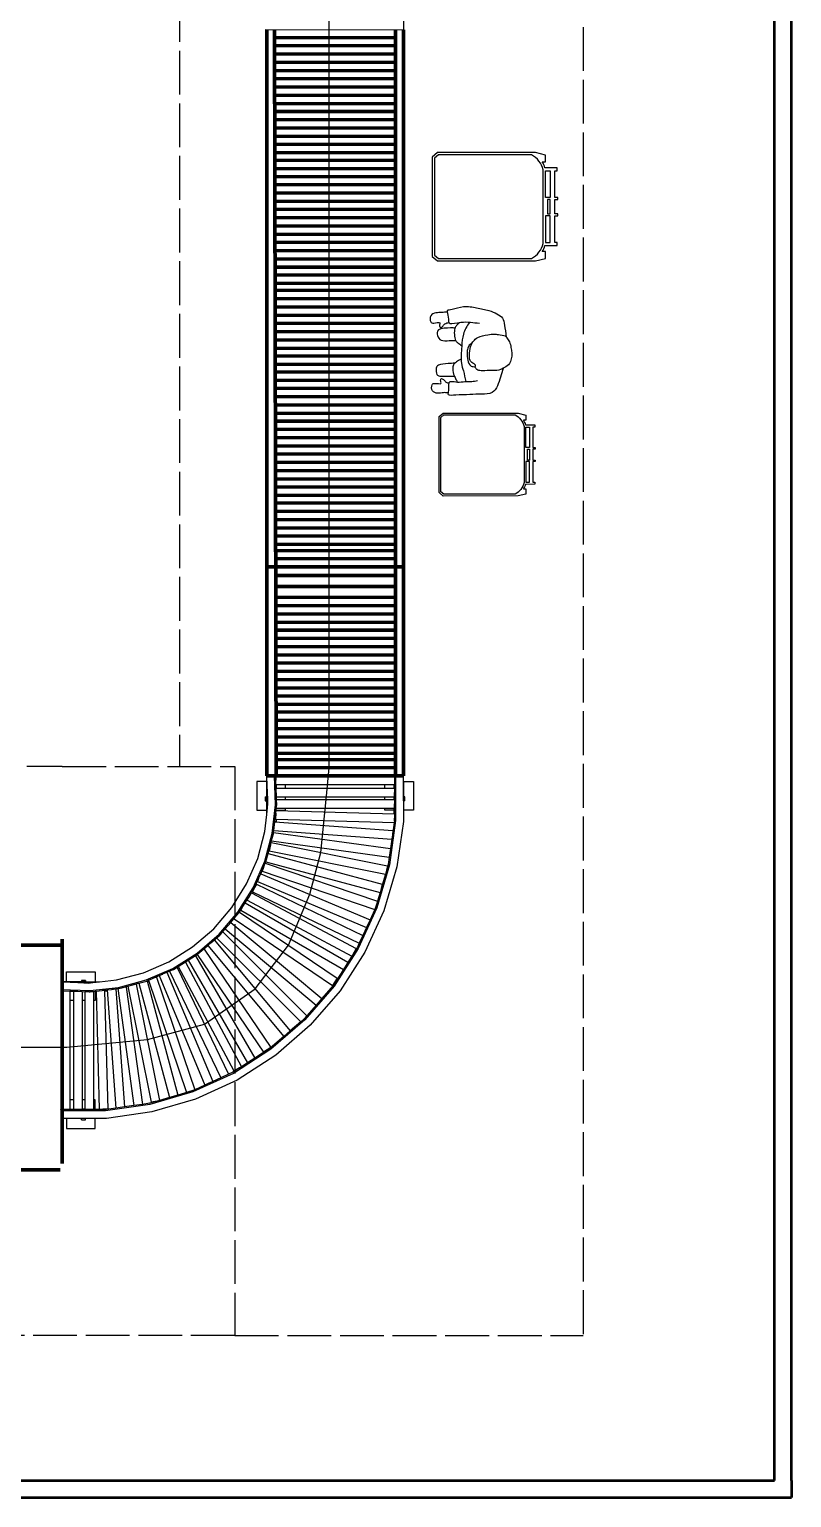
# Model space of a CAD drawing. Header units: millimetres. Extents: x 44692 to 333458, y -26854 to 14445.
# Drawn here: x 326842 to 331258, y -22556 to -14052 of the extents above; entities that cross this region are included whole.
import ezdxf

# ---------------------------------------------------------------- set-up
doc = ezdxf.new("R2010")
doc.units = ezdxf.units.MM
doc.header["$LTSCALE"] = 100
doc.linetypes.add('DASHEDX2', pattern=[3.048, 2.54, -0.508])
for name, color, linetype in [('Area circulacion', 50, 'DASHEDX2'), ('Area proceso', 90, 'DASHEDX2'), ('Flujo linea A', 4, 'Continuous'), ('Maquinas', 200, 'Continuous'), ('Muebles', 112, 'Continuous'), ('Personal', 171, 'Continuous'), ('Transporte semielaborado', 30, 'Continuous')]:
    doc.layers.add(name, color=color, linetype=linetype)
doc.layers.add('Paredes', color=7, linetype='Continuous', lineweight=50)

# ---------------------------------------------------------------- blocks, each defined once
blk = doc.blocks.new('pa17-16')
for points, knots in [([(5.62, 2.5537), (5.6188, 2.5427), (5.6154, 2.5253), (5.6223, 2.4901), (5.6346, 2.4293), (5.661, 2.4064), (5.685, 2.3908), (5.7322, 2.3832), (5.7723, 2.3842), (5.7881, 2.3969), (5.8018, 2.4268), (5.8146, 2.4162), (5.8324, 2.4305), (5.8382, 2.4568), (5.8318, 2.5038), (5.8344, 2.5615), (5.8137, 2.5937), (5.7944, 2.6284), (5.7307, 2.6388), (5.7037, 2.6296), (5.6679, 2.626), (5.6442, 2.6055), (5.6228, 2.5961), (5.6214, 2.5667), (5.62, 2.5537)], [0, 0, 0, 0, 0.297584, 0.631064, 1.068635, 1.39533, 1.69617, 2.097861, 2.458938, 2.716293, 3.010442, 3.199165, 3.447293, 3.731671, 4.119196, 4.541864, 4.881702, 5.22714, 5.673063, 5.989311, 6.327668, 6.644571, 6.906626, 7.259736, 7.259736, 7.259736, 7.259736]), ([(5.5575, 2.4391), (5.5549, 2.4218), (5.5525, 2.3852), (5.5491, 2.3329), (5.5712, 2.2599), (5.5431, 2.2589), (5.5029, 2.2526), (5.4793, 2.2435), (5.4785, 2.2813), (5.4499, 2.3438), (5.4658, 2.4235), (5.4776, 2.5033), (5.5116, 2.5798), (5.5552, 2.585), (5.608, 2.5962), (5.6336, 2.6001)], [0, 0, 0, 0, 0.404899, 0.829805, 1.276298, 1.516647, 1.885942, 2.122553, 2.418487, 2.881882, 3.382407, 3.897515, 4.613825, 5.020942, 5.393355, 5.393355, 5.393355, 5.393355]), ([(5.8196, 2.5846), (5.837, 2.5819), (5.8817, 2.5675), (5.9755, 2.5418), (5.972, 2.4609), (5.9791, 2.3926), (5.9812, 2.315), (5.9891, 2.2612), (5.9692, 2.2664), (5.9401, 2.2663), (5.9063, 2.2668), (5.9005, 2.2811), (5.909, 2.3184), (5.9007, 2.3606), (5.9019, 2.4011), (5.8964, 2.4238), (5.8933, 2.4348)], [6.682038, 6.682038, 6.682038, 6.682038, 7.076266, 7.806153, 8.304227, 8.77662, 9.284333, 9.649979, 9.844608, 10.160206, 10.472731, 10.661147, 10.998544, 11.371438, 11.724832, 12.051545, 12.051545, 12.051545, 12.051545]), ([(5.5522, 2.3809), (5.573, 2.3653), (5.6222, 2.3398), (5.6924, 2.3383), (5.7952, 2.3323), (5.8376, 2.352), (5.881, 2.3613), (5.9019, 2.366)], [0, 0, 0, 0, 0.49262, 0.970296, 1.525877, 1.91054, 2.357805, 2.357805, 2.357805, 2.357805]), ([(5.6724, 2.3994), (5.675, 2.3947), (5.6837, 2.383), (5.7041, 2.3718), (5.7348, 2.3697), (5.774, 2.3728), (5.8085, 2.3874), (5.8116, 2.4015), (5.8144, 2.4199)], [0.121052, 0.121052, 0.121052, 0.121052, 0.297289, 0.584433, 0.895396, 1.26174, 1.600834, 1.760925, 1.760925, 1.760925, 1.760925]), ([(5.4915, 2.2484), (5.4936, 2.2374), (5.4981, 2.215), (5.4968, 2.1806), (5.512, 2.1445), (5.5569, 2.147), (5.5634, 2.1681), (5.5498, 2.2128), (5.5753, 2.1995), (5.5912, 2.209), (5.5741, 2.2257), (5.5617, 2.2339), (5.5559, 2.2515), (5.5556, 2.26)], [0, 0, 0, 0, 0.324329, 0.654038, 0.980089, 1.31306, 1.562526, 1.890179, 2.123217, 2.319335, 2.559559, 2.78492, 3.066636, 3.066636, 3.066636, 3.066636]), ([(5.5552, 2.3206), (5.5597, 2.3147), (5.5706, 2.3043), (5.5892, 2.2916), (5.6248, 2.2913), (5.6613, 2.2967), (5.6731, 2.3154), (5.6858, 2.3299), (5.6912, 2.3378)], [0, 0, 0, 0, 0.262594, 0.520609, 0.853848, 1.185107, 1.43842, 1.738028, 1.738028, 1.738028, 1.738028]), ([(5.5867, 2.2952), (5.5866, 2.2877), (5.5872, 2.2667), (5.5883, 2.1873), (5.6353, 2.19), (5.6673, 2.2128), (5.6606, 2.2618), (5.6599, 2.2881), (5.6606, 2.3008)], [0.078483, 0.078483, 0.078483, 0.078483, 0.321516, 0.797556, 1.122606, 1.448668, 1.830958, 2.166281, 2.166281, 2.166281, 2.166281]), ([(5.7713, 2.3359), (5.7736, 2.3305), (5.7786, 2.3203), (5.7954, 2.2951), (5.8154, 2.2848), (5.8612, 2.2906), (5.8838, 2.3057), (5.8988, 2.3117), (5.9058, 2.3148)], [0, 0, 0, 0, 0.233477, 0.532145, 0.79329, 1.163492, 1.458071, 1.725911, 1.725911, 1.725911, 1.725911]), ([(5.7943, 2.2992), (5.7951, 2.2858), (5.7984, 2.2614), (5.8038, 2.2002), (5.8255, 2.1869), (5.8672, 2.191), (5.8755, 2.2117), (5.8718, 2.2605), (5.8715, 2.286), (5.871, 2.2978)], [0, 0, 0, 0, 0.353805, 0.775896, 1.041599, 1.377968, 1.615337, 2.001902, 2.313716, 2.313716, 2.313716, 2.313716]), ([(5.9713, 2.2652), (5.9703, 2.2553), (5.9686, 2.234), (5.9786, 2.2017), (5.9668, 2.1644), (5.9218, 2.1628), (5.9134, 2.1832), (5.9229, 2.229), (5.8988, 2.2135), (5.882, 2.2215), (5.8976, 2.2397), (5.908, 2.248), (5.912, 2.2618), (5.9127, 2.2683)], [0.038839, 0.038839, 0.038839, 0.038839, 0.324329, 0.654038, 0.980089, 1.31306, 1.562526, 1.890179, 2.123217, 2.319335, 2.559559, 2.78492, 2.989829, 2.989829, 2.989829, 2.989829])]:
    blk.add_open_spline(points, degree=3, knots=knots)
blk = doc.blocks.new('MU11-9')
for points in [[(-0.0431, 0.5974), (-0.0431, 0.5827), (-0.171, 0.5827), (-0.171, 0.5944), (-0.178, 0.5944), (-0.185, 0.5944), (-0.1854, 0.5362, 0.065352), (-0.2135, 0.5234), (-0.2134, 0.5392), (-0.2457, 0.5392), (-0.2575, 0.4915), (-0.2579, 0.0248), (-0.2362, 0), (0, 0), (0.2362, 0), (0.2579, 0.0248), (0.2575, 0.4915), (0.2457, 0.5392), (0.2134, 0.5392), (0.2135, 0.5234, 0.065352), (0.1854, 0.5362), (0.185, 0.5944), (0.178, 0.5944), (0.171, 0.5944), (0.171, 0.5827), (0.0431, 0.5827), (0.0431, 0.5974), (0.0344, 0.5974), (0.0344, 0.5827), (0, 0.5827), (-0.0344, 0.5827), (-0.0344, 0.5974)], [(-0.2468, 0.4718), (-0.2471, 0.0288), (-0.2314, 0.0107), (0, 0.0107), (0.2314, 0.0107), (0.2471, 0.0288), (0.2468, 0.4718, 0.222129), (0.1747, 0.5279), (-0.1747, 0.5279, 0.222129)]]:
    blk.add_lwpolyline(points, format="xyb", close=True)
for points in [[(-0.0431, 0.5382), (-0.171, 0.5382), (-0.171, 0.5618), (-0.0431, 0.5618), (-0.0431, 0.5382)], [(0.0431, 0.5382), (0.171, 0.5382), (0.171, 0.5618), (0.0431, 0.5618), (0.0431, 0.5382)]]:
    blk.add_lwpolyline(points)
blk.add_lwpolyline([(0.0344, 0.5489), (0.0344, 0.5618), (0, 0.5618), (-0.0344, 0.5618), (-0.0344, 0.5489), (0, 0.5489)], close=True)

msp = doc.modelspace()

# ---------------------------------------------------------------- linework, layer by layer
msp.add_line((328271.034, -18376.455), (328955.127, -18376.455))
at = {"layer": 'Area circulacion'}
for p, q in [((330050.337, -7638.449), (330050.337, -21617.477)), ((327711.235, -13871.147), (327711.235, -18321.147)), ((328032.102, -21617.477), (318267.553, -21617.477)), ((328032.102, -21617.477), (330050.337, -21617.477))]:
    msp.add_line(p, q, dxfattribs=at)
at = {"layer": 'Area proceso', "color": 3}
for p, q in [((327032.102, -18321.147), (326826.338, -18321.147)), ((327032.102, -18321.147), (328032.102, -18321.147)), ((328032.102, -18321.147), (328032.102, -21617.477)), ((328032.102, -21617.477), (322032.102, -21617.477))]:
    msp.add_line(p, q, dxfattribs=at)
at = {"layer": 'Flujo linea A'}
for p, q in [((328578.557, -18328.292), (328578.557, -10362.39)), ((328560.878, -18512.973), (328578.557, -18328.292)), ((328529.827, -18819.543), (328560.878, -18512.973)), ((328466.346, -19061.787), (328529.827, -18819.543)), ((328342.56, -19356.262), (328466.346, -19061.787)), ((328149.635, -19609.321), (328342.56, -19356.262)), ((327856.448, -19814.206), (328149.635, -19609.321)), ((327525.615, -19902.835), (327856.448, -19814.206)), ((319356.43, -19947.556), (327058.357, -19947.556)), ((327058.357, -19947.556), (327525.615, -19902.835))]:
    msp.add_line(p, q, dxfattribs=at)
at = {"layer": 'Maquinas'}
for p, q in [((329009.028, -13452.314), (329009.028, -14054.166)), ((328209.078, -14052.314), (329009.028, -14054.166)), ((328217.134, -18408.728), (328159.087, -18408.728)), ((328159.087, -18408.728), (328159.087, -18574.577)), ((328217.309, -18379.737), (328217.134, -18375.558)), ((328217.134, -18379.737), (328217.134, -18375.558)), ((328261.665, -18375.558), (328217.134, -18375.558)), ((328217.134, -18375.558), (328217.134, -18379.737)), ((328217.134, -18375.558), (328217.134, -18379.737)), ((328217.134, -18379.737), (328217.134, -18383.916)), ((328217.309, -18379.737), (328217.134, -18379.737)), ((328217.309, -18383.916), (328217.134, -18383.916)), ((328217.134, -18408.728), (328217.134, -18383.916)), ((328217.134, -18496.289), (328217.134, -18408.728)), ((328217.484, -18383.916), (328217.309, -18379.737)), ((328217.309, -18379.737), (328217.309, -18383.916)), ((328217.484, -18383.916), (328217.309, -18383.916)), ((328221.28, -18474.438), (328217.484, -18383.916)), ((328268.046, -18542.772), (328261.665, -18375.558)), ((328268.455, -18375.558), (328261.665, -18375.558)), ((328268.455, -18375.558), (328271.034, -18375.558)), ((328269.425, -18401.333), (328268.455, -18375.558)), ((328269.425, -18376.455), (328271.034, -18376.455)), ((328269.425, -18376.455), (328269.425, -18401.333)), ((328270.36, -18426.21), (328269.425, -18401.333)), ((328270.36, -18426.21), (328271.034, -18426.21)), ((328271.034, -18444.135), (328270.36, -18426.21)), ((328271.034, -18376.455), (328271.034, -18375.558)), ((328271.034, -18426.21), (328271.034, -18444.135)), ((328271.034, -18426.21), (328324.935, -18426.21)), ((328271.125, -18446.55), (328271.034, -18444.135)), ((328271.125, -18446.55), (328324.935, -18446.55)), ((328272.997, -18496.304), (328271.125, -18446.55)), ((328324.935, -18446.55), (328324.935, -18426.21)), ((328324.935, -18426.21), (328901.226, -18426.21)), ((328324.935, -18446.55), (328901.226, -18446.55)), ((328901.226, -18446.55), (328901.226, -18426.21)), ((328901.226, -18426.21), (328955.127, -18426.21)), ((328901.226, -18446.55), (328955.127, -18446.55)), ((328955.127, -18376.455), (328955.127, -18375.558)), ((328956.792, -18375.558), (328955.127, -18375.558)), ((328955.127, -18376.455), (328956.793, -18376.455)), ((328955.127, -18446.55), (328955.127, -18426.21)), ((328955.127, -18426.21), (328956.867, -18426.21)), ((328955.127, -18446.55), (328956.898, -18446.55)), ((328963.583, -18375.558), (328956.792, -18375.558)), ((328956.792, -18375.558), (328956.793, -18376.455)), ((328956.793, -18376.455), (328956.867, -18426.21)), ((328956.867, -18426.21), (328956.898, -18446.55)), ((328956.898, -18446.55), (328956.935, -18471.427)), ((328963.583, -18375.558), (328963.918, -18634.583)), ((329009.028, -18375.558), (328963.583, -18375.558)), ((329009.028, -18408.728), (329008.711, -18640.438)), ((329009.028, -18408.728), (329009.028, -18375.558)), ((329009.028, -18408.728), (329067.075, -18408.728)), ((329009.028, -18496.289), (329009.028, -18408.728)), ((329067.075, -18408.728), (329067.075, -18574.577)), ((328208.841, -18496.289), (328217.134, -18496.289)), ((328208.841, -18496.289), (328208.841, -18519.507)), ((328208.841, -18519.507), (328217.134, -18519.507)), ((328217.134, -18496.289), (328217.134, -18462.629)), ((328217.134, -18475.34), (328217.134, -18475.075)), ((328217.134, -18476.146), (328217.134, -18475.34)), ((328217.134, -18477.438), (328217.134, -18476.146)), ((328217.134, -18479.127), (328217.134, -18477.438)), ((328217.134, -18481.099), (328217.134, -18479.127)), ((328217.134, -18483.666), (328217.134, -18479.22)), ((328217.134, -18483.219), (328217.134, -18481.099)), ((328217.134, -18485.342), (328217.134, -18483.219)), ((328217.134, -18488.323), (328217.134, -18483.666)), ((328217.134, -18487.325), (328217.134, -18485.342)), ((328217.134, -18490.378), (328217.134, -18487.325)), ((328217.134, -18493.151), (328217.134, -18488.323)), ((328217.134, -18493.647), (328217.134, -18490.378)), ((328217.134, -18498.109), (328217.134, -18493.151)), ((328217.134, -18497.092), (328217.134, -18493.647)), ((328217.134, -18519.507), (328217.134, -18496.289)), ((328217.134, -18500.672), (328217.134, -18497.092)), ((328217.134, -18503.155), (328217.134, -18498.109)), ((328217.134, -18504.341), (328217.134, -18500.672)), ((328217.134, -18508.244), (328217.134, -18503.155)), ((328217.134, -18508.056), (328217.134, -18504.341)), ((328217.134, -18511.77), (328217.134, -18508.056)), ((328217.134, -18513.333), (328217.134, -18508.244)), ((328217.134, -18515.44), (328217.134, -18511.77)), ((328217.134, -18518.378), (328217.134, -18513.333)), ((328217.134, -18519.019), (328217.134, -18515.44)), ((328217.134, -18523.336), (328217.134, -18518.378)), ((328217.134, -18522.464), (328217.134, -18519.019)), ((328217.134, -18574.577), (328217.134, -18519.507)), ((328217.134, -18553.846), (328217.134, -18519.507)), ((328217.134, -18525.733), (328217.134, -18522.464)), ((328217.134, -18528.165), (328217.134, -18523.336)), ((328217.134, -18528.787), (328217.134, -18525.733)), ((328217.134, -18532.822), (328217.134, -18528.165)), ((328217.134, -18530.776), (328217.134, -18528.787)), ((328217.134, -18532.918), (328217.134, -18530.776)), ((328217.134, -18537.267), (328217.134, -18532.822)), ((328217.134, -18535.068), (328217.134, -18532.918)), ((328217.134, -18537.078), (328217.134, -18535.068)), ((328217.134, -18538.813), (328217.134, -18537.078)), ((328221.28, -18508.237), (328221.28, -18474.438)), ((328222.697, -18508.237), (328221.28, -18474.438)), ((328221.28, -18560.997), (328221.28, -18508.237)), ((328221.28, -18508.237), (328222.697, -18508.237)), ((328221.28, -18560.997), (328223.901, -18536.94)), ((328223.901, -18536.94), (328222.697, -18508.237)), ((328272.997, -18496.304), (328324.935, -18496.304)), ((328273.623, -18512.973), (328272.997, -18496.304)), ((328274.778, -18543.661), (328273.623, -18512.973)), ((328273.623, -18512.973), (328324.935, -18512.973)), ((328324.935, -18512.973), (328324.935, -18496.304)), ((328324.935, -18496.304), (328901.226, -18496.304)), ((328324.935, -18512.973), (328901.226, -18512.973)), ((328901.226, -18512.973), (328901.226, -18496.304)), ((328901.226, -18496.304), (328955.127, -18496.304)), ((328901.226, -18512.973), (328955.127, -18512.973)), ((328955.127, -18508.237), (328955.127, -18496.304)), ((328955.127, -18496.304), (328956.935, -18496.304)), ((328955.127, -18512.973), (328955.127, -18508.237)), ((328956.99, -18508.237), (328955.127, -18508.237)), ((328955.127, -18512.973), (328956.997, -18512.973)), ((328956.935, -18496.304), (328956.935, -18471.427)), ((328956.935, -18496.304), (328956.99, -18508.237)), ((328956.99, -18508.237), (328956.997, -18512.973)), ((328956.997, -18512.973), (328957.034, -18537.85)), ((328957.034, -18562.727), (328957.034, -18537.85)), ((329009.028, -18475.075), (329009.028, -18475.368)), ((329009.028, -18475.368), (329009.028, -18476.2)), ((329009.028, -18476.2), (329009.028, -18477.514)), ((329009.028, -18477.514), (329009.028, -18479.22)), ((329017.32, -18496.289), (329009.028, -18496.289)), ((329009.028, -18519.507), (329009.028, -18496.289)), ((329017.32, -18519.507), (329009.028, -18519.507)), ((329009.028, -18519.507), (329009.028, -18574.577)), ((329009.028, -18537.267), (329009.028, -18538.967)), ((329017.32, -18519.507), (329017.32, -18496.289)), ((328159.087, -18574.577), (328217.134, -18574.577)), ((328206.408, -18697.513), (328217.134, -18599.057)), ((328217.134, -18540.153), (328217.134, -18538.813)), ((328217.134, -18541.008), (328217.134, -18540.153)), ((328217.134, -18541.319), (328217.134, -18541.008)), ((328217.134, -18599.057), (328221.28, -18560.997)), ((328217.134, -18599.057), (328217.134, -18574.577)), ((328249.411, -18709.066), (328268.046, -18542.772)), ((328263.835, -18640.916), (328269.469, -18590.844)), ((328269.469, -18590.844), (328268.46, -18626.946)), ((328269.469, -18590.844), (328270.999, -18577.243)), ((328270.999, -18577.243), (328271.034, -18576.93)), ((328270.999, -18577.243), (328271.034, -18577.244)), ((328271.034, -18576.93), (328271.299, -18574.577)), ((328271.034, -18576.93), (328271.034, -18577.244)), ((328271.034, -18577.244), (328955.127, -18596.352)), ((328271.299, -18574.577), (328272.632, -18562.727)), ((328271.299, -18574.577), (328324.935, -18574.577)), ((328272.632, -18562.727), (328274.778, -18543.661)), ((328272.632, -18562.727), (328324.935, -18562.727)), ((328324.935, -18574.577), (328324.935, -18562.727)), ((328324.935, -18562.727), (328901.226, -18562.727)), ((328901.226, -18574.577), (328901.226, -18562.727)), ((328901.226, -18562.727), (328955.127, -18562.727)), ((328955.127, -18574.577), (328901.226, -18574.577)), ((328955.127, -18574.577), (328955.127, -18562.727)), ((328955.127, -18562.727), (328957.034, -18562.727)), ((328955.127, -18596.352), (328955.127, -18574.577)), ((328955.127, -18596.352), (328957.121, -18596.408)), ((328956.723, -18636.875), (328957.158, -18621.296)), ((328957.034, -18562.727), (328957.121, -18596.408)), ((328957.121, -18596.408), (328957.158, -18621.296)), ((328957.158, -18621.296), (328957.177, -18633.693)), ((329009.028, -18538.967), (329009.028, -18540.262)), ((329009.028, -18540.262), (329009.028, -18541.064)), ((329009.028, -18541.064), (329009.028, -18541.319)), ((329067.075, -18574.577), (329009.028, -18574.577)), ((329009.028, -18574.577), (329009.028, -18640.916)), ((328165.05, -18853.652), (328206.408, -18697.513)), ((328255.969, -18710.828), (328256.836, -18703.125)), ((328256.836, -18703.125), (328258.117, -18691.734)), ((328256.836, -18703.125), (328933.798, -18797.061)), ((328258.117, -18691.734), (328263.685, -18642.254)), ((328258.117, -18691.734), (328941.748, -18741.937)), ((328263.685, -18642.254), (328263.835, -18640.916)), ((328263.685, -18642.254), (328947.089, -18692.44)), ((328263.835, -18640.916), (328271.034, -18640.916)), ((328268.46, -18626.946), (328271.034, -18627.018)), ((328271.034, -18627.018), (328955.403, -18646.134)), ((328271.034, -18627.018), (328271.034, -18640.916)), ((328963.918, -18634.583), (328927.327, -18891.011)), ((328955.403, -18646.134), (328945.267, -18717.251)), ((328947.089, -18692.44), (328945.267, -18717.251)), ((328956.723, -18636.875), (328955.403, -18646.134)), ((328957.177, -18633.693), (328956.723, -18636.875)), ((329008.642, -18640.916), (328970.759, -18902.584)), ((329008.711, -18640.438), (329008.642, -18640.916)), ((329008.642, -18640.916), (329009.028, -18640.916)), ((328206.178, -18870.72), (328249.411, -18709.066)), ((328225.042, -18826.304), (328238.62, -18775.607)), ((328238.62, -18775.607), (328231.609, -18810.692)), ((328238.62, -18775.607), (328242.243, -18762.079)), ((328242.243, -18762.079), (328245.445, -18750.122)), ((328242.243, -18762.079), (328916.288, -18896.766)), ((328245.22, -18751.744), (328245.445, -18750.122)), ((328245.22, -18751.744), (328926.868, -18846.331)), ((328245.445, -18750.122), (328255.969, -18710.828)), ((328941.748, -18741.937), (328933.798, -18797.061)), ((328945.267, -18717.251), (328941.748, -18741.937)), ((328100.762, -19001.83), (328165.05, -18853.652)), ((328139.314, -19024.115), (328206.178, -18870.72)), ((328208.666, -18881.998), (328212.014, -18874.323)), ((328212.014, -18874.323), (328212.45, -18873.322)), ((328212.014, -18874.323), (328873.274, -19051.507)), ((328212.45, -18873.322), (328225.042, -18826.304)), ((328225.042, -18826.304), (328886.701, -19003.595)), ((328231.609, -18810.692), (328904.4, -18945.129)), ((328926.868, -18846.331), (328920.752, -18889.244)), ((328930.379, -18821.702), (328926.868, -18846.331)), ((328933.798, -18797.061), (328930.379, -18821.702)), ((328170.22, -18970.139), (328182.321, -18942.395)), ((328182.321, -18942.395), (328198.265, -18905.843)), ((328182.321, -18942.395), (328815.615, -19208.607)), ((328198.265, -18905.843), (328190.623, -18928.419)), ((328190.623, -18928.419), (328842.561, -19149.087)), ((328198.265, -18905.843), (328208.666, -18881.998)), ((328208.666, -18881.998), (328858.505, -19101.984)), ((328927.327, -18891.011), (328854.557, -19139.603)), ((328904.4, -18945.129), (328880.262, -19027.625)), ((328970.759, -18902.584), (328895.941, -19156.677)), ((328911.413, -18921.161), (328904.4, -18945.129)), ((328920.752, -18889.244), (328911.413, -18921.161)), ((328916.288, -18896.766), (328911.413, -18921.161)), ((328014.995, -19138.701), (328100.762, -19001.83)), ((328050.315, -19165.82), (328139.314, -19024.115)), ((328129.027, -19053.244), (328144.357, -19028.845)), ((328144.357, -19028.845), (328135.267, -19047.731)), ((328135.267, -19047.731), (328753.349, -19345.194)), ((328144.357, -19028.845), (328145.193, -19027.514)), ((328145.193, -19027.514), (328147.087, -19023.172)), ((328147.087, -19023.172), (328169.813, -18971.107)), ((328156.844, -19002.899), (328147.087, -19023.172)), ((328156.844, -19002.899), (328773.992, -19299.912)), ((328169.813, -18971.107), (328162.667, -18988.105)), ((328162.667, -18988.105), (328794.967, -19253.899)), ((328169.813, -18971.107), (328170.22, -18970.139)), ((328880.262, -19027.625), (328873.274, -19051.507)), ((328886.701, -19003.595), (328880.262, -19027.625)), ((328073.137, -19142.203), (328092.645, -19111.153)), ((328092.645, -19111.153), (328112.339, -19079.834)), ((328092.645, -19111.153), (328687.52, -19454.604)), ((328112.339, -19079.834), (328103.654, -19096.099)), ((328103.654, -19096.099), (328710.28, -19420.007)), ((328112.339, -19079.834), (328112.434, -19079.656)), ((328112.434, -19079.656), (328129.027, -19053.244)), ((328129.027, -19053.244), (328734.232, -19376.393)), ((328858.241, -19102.762), (328842.561, -19149.087)), ((328858.241, -19102.762), (328848.262, -19136.991)), ((328858.241, -19102.762), (328858.505, -19101.984)), ((328873.274, -19051.507), (328858.505, -19101.984)), ((327909.685, -19261.175), (328014.995, -19138.701)), ((327941.173, -19292.663), (328050.315, -19165.82)), ((328008.467, -19224.845), (328032.635, -19196.76)), ((328032.635, -19196.76), (328028.107, -19203.448)), ((328028.107, -19203.448), (328598.037, -19589.319)), ((328032.635, -19196.76), (328055.701, -19169.955)), ((328055.701, -19169.955), (328059.188, -19164.405)), ((328059.188, -19164.405), (328072.802, -19142.785)), ((328059.188, -19164.405), (328625.932, -19548.12)), ((328072.802, -19142.785), (328066.582, -19153.557)), ((328066.582, -19153.557), (328661.006, -19496.747)), ((328072.802, -19142.785), (328073.137, -19142.203)), ((328854.557, -19139.603), (328747.092, -19375.284)), ((328895.941, -19156.677), (328785.775, -19397.56)), ((328815.615, -19208.607), (328794.967, -19253.899)), ((328848.262, -19136.991), (328815.615, -19208.607)), ((327787.212, -19366.484), (327909.685, -19261.175)), ((327814.331, -19401.805), (327941.173, -19292.663)), ((327894.073, -19342.128), (327945.947, -19297.489)), ((327945.947, -19297.489), (327928.384, -19315.051)), ((327945.947, -19297.489), (327945.977, -19297.462)), ((327945.977, -19297.462), (327945.999, -19297.436)), ((327945.999, -19297.436), (327976.01, -19262.562)), ((327963.566, -19279.87), (327945.999, -19297.436)), ((327963.566, -19279.87), (328449.035, -19765.339)), ((327976.01, -19262.562), (328008.467, -19224.845)), ((327976.01, -19262.562), (328502.923, -19703.13)), ((328008.467, -19224.845), (328535.506, -19665.518)), ((328773.992, -19299.912), (328753.349, -19345.194)), ((328794.967, -19253.899), (328773.992, -19299.912)), ((322120.55, -19357.204), (327020.55, -19357.204)), ((327032.102, -19578.444), (327032.102, -19324.814)), ((327650.341, -19452.251), (327787.212, -19366.484)), ((327818.466, -19407.191), (327841.88, -19387.042)), ((327841.88, -19387.042), (327875.056, -19358.493)), ((327854.157, -19378.73), (327841.88, -19387.042)), ((327854.157, -19378.73), (328240.028, -19948.661)), ((327875.056, -19358.493), (327894.073, -19342.128)), ((327875.056, -19358.493), (328315.724, -19885.527)), ((327912.997, -19326.305), (327894.073, -19342.128)), ((327912.997, -19326.305), (328353.336, -19852.945)), ((327928.384, -19315.051), (328413.853, -19800.521)), ((328747.092, -19375.284), (328607.13, -19593.239)), ((328741.188, -19371.871), (328714.229, -19413.856)), ((328734.232, -19376.393), (328714.229, -19413.856)), ((328753.349, -19345.194), (328741.188, -19371.871)), ((327502.163, -19516.54), (327650.341, -19452.251)), ((327672.626, -19490.804), (327814.331, -19401.805)), ((327703.747, -19479.265), (327724.904, -19465.973)), ((327724.904, -19465.973), (327761.643, -19442.891)), ((327746.808, -19454.277), (327724.904, -19465.973)), ((327746.808, -19454.277), (328070.499, -20060.497)), ((327761.643, -19442.891), (327782.798, -19429.6)), ((327761.643, -19442.891), (328105.313, -20038.143)), ((327782.798, -19429.6), (327814.87, -19409.45)), ((327804.266, -19417.206), (327782.798, -19429.6)), ((327804.266, -19417.206), (328147.227, -20011.232)), ((327814.87, -19409.45), (327818.466, -19407.191)), ((327814.87, -19409.45), (328198.829, -19976.555)), ((328785.775, -19397.56), (328642.498, -19620.343)), ((328682.649, -19463.04), (328661.006, -19496.747)), ((328710.28, -19420.007), (328682.649, -19463.04)), ((328687.52, -19454.604), (328682.649, -19463.04)), ((328714.229, -19413.856), (328710.28, -19420.007)), ((327057.239, -19510.576), (327223.087, -19510.576)), ((327057.239, -19568.623), (327057.239, -19510.576)), ((327223.087, -19510.576), (327223.087, -19568.623)), ((327247.568, -19568.623), (327346.024, -19557.897)), ((327346.024, -19557.897), (327502.163, -19516.54)), ((327357.577, -19600.901), (327519.23, -19557.668)), ((327519.23, -19557.668), (327672.626, -19490.804)), ((327532.68, -19559.208), (327555.603, -19549.209)), ((327555.603, -19549.209), (327593.071, -19532.866)), ((327579.128, -19541.247), (327555.603, -19549.209)), ((327579.128, -19541.247), (327799.796, -20193.184)), ((327593.071, -19532.866), (327614.99, -19523.305)), ((327593.071, -19532.866), (327859.268, -20166.124)), ((327614.99, -19523.305), (327615.88, -19522.931)), ((327615.88, -19522.931), (327675.938, -19496.72)), ((327638.814, -19513.291), (327615.88, -19522.931)), ((327638.814, -19513.291), (327904.56, -20145.476)), ((327675.938, -19496.72), (327653.608, -19507.467)), ((327653.608, -19507.467), (327950.567, -20124.503)), ((327675.938, -19496.72), (327676.025, -19496.682)), ((327676.025, -19496.682), (327703.747, -19479.265)), ((327698.44, -19485.891), (327676.025, -19496.682)), ((327698.44, -19485.891), (327995.849, -20103.861)), ((327703.747, -19479.265), (328027.102, -20084.855)), ((328625.932, -19548.12), (328598.037, -19589.319)), ((328661.006, -19496.747), (328601.718, -19589.084)), ((327024.069, -19568.623), (327028.248, -19568.798)), ((327024.069, -19568.623), (327028.248, -19568.623)), ((327024.069, -19568.623), (327024.069, -19613.154)), ((327024.069, -19613.154), (327191.282, -19619.535)), ((327024.069, -19613.154), (327024.069, -19619.945)), ((327024.069, -19619.945), (327024.069, -19622.524)), ((327024.069, -19619.945), (327027.164, -19620.061)), ((327024.069, -19622.524), (327027.164, -19622.524)), ((327027.164, -19620.061), (327076.919, -19621.932)), ((327027.164, -19620.061), (327027.164, -19622.524)), ((327027.164, -19622.524), (327027.164, -20306.616)), ((327028.248, -19568.623), (327032.427, -19568.623)), ((327028.248, -19568.623), (327028.248, -19568.798)), ((327028.248, -19568.798), (327032.427, -19568.974)), ((327028.248, -19568.798), (327032.427, -19568.798)), ((327032.427, -19568.623), (327032.427, -19568.798)), ((327057.239, -19568.623), (327032.427, -19568.623)), ((327032.427, -19568.798), (327032.427, -19568.974)), ((327032.427, -19568.974), (327122.949, -19572.769)), ((327144.799, -19568.623), (327057.239, -19568.623)), ((327076.919, -19621.932), (327092.645, -19622.524)), ((327076.919, -19621.932), (327076.919, -19622.524)), ((327092.645, -19622.524), (327076.919, -19622.524)), ((327076.919, -19622.524), (327076.919, -19676.425)), ((327092.645, -19622.524), (327122.035, -19623.629)), ((327097.259, -19623.629), (327097.259, -19676.425)), ((327122.035, -19623.629), (327097.259, -19623.629)), ((327122.035, -19623.629), (327147.013, -19624.569)), ((327156.748, -19572.769), (327122.949, -19572.769)), ((327122.949, -19572.769), (327156.748, -19574.187)), ((327123.585, -19568.623), (327123.879, -19568.623)), ((327123.879, -19568.623), (327124.711, -19568.623)), ((327124.711, -19568.623), (327126.025, -19568.623)), ((327126.025, -19568.623), (327127.731, -19568.623)), ((327144.799, -19560.331), (327144.799, -19568.623)), ((327168.018, -19560.331), (327144.799, -19560.331)), ((327168.018, -19568.623), (327144.799, -19568.623)), ((327147.013, -19624.569), (327147.013, -19676.425)), ((327147.013, -19624.569), (327188.458, -19626.127)), ((327209.508, -19572.769), (327156.748, -19572.769)), ((327156.748, -19572.769), (327156.748, -19574.187)), ((327156.748, -19574.187), (327185.451, -19575.39)), ((327163.682, -19626.127), (327163.682, -19676.425)), ((327188.458, -19626.127), (327163.682, -19626.127)), ((327168.018, -19560.331), (327168.018, -19568.623)), ((327168.018, -19568.623), (327223.087, -19568.623)), ((327185.451, -19575.39), (327209.508, -19572.769)), ((327185.778, -19568.623), (327187.478, -19568.623)), ((327187.478, -19568.623), (327188.773, -19568.623)), ((327188.458, -19626.127), (327192.172, -19626.267)), ((327188.773, -19568.623), (327189.575, -19568.623)), ((327189.575, -19568.623), (327189.829, -19568.623)), ((327191.282, -19619.535), (327357.577, -19600.901)), ((327192.172, -19626.267), (327193.413, -19626.127)), ((327193.413, -19626.127), (327223.087, -19622.789)), ((327213.436, -19626.127), (327193.413, -19626.127)), ((327209.508, -19572.769), (327247.568, -19568.623)), ((327213.436, -19626.127), (327213.436, -19676.425)), ((327223.087, -19568.623), (327247.568, -19568.623)), ((327223.087, -19622.789), (327225.44, -19622.524)), ((327223.087, -19622.789), (327223.087, -19676.425)), ((327225.44, -19622.524), (327228.005, -19622.235)), ((327228.013, -19622.524), (327225.44, -19622.524)), ((327228.005, -19622.235), (327264.028, -19618.182)), ((327228.005, -19622.235), (327228.013, -19622.524)), ((327228.013, -19622.524), (327247.121, -20306.616)), ((327264.028, -19618.182), (327289.427, -19615.325)), ((327277.655, -19617.802), (327264.028, -19618.182)), ((327277.655, -19617.802), (327277.787, -19622.524)), ((327289.427, -19622.524), (327277.787, -19622.524)), ((327277.787, -19622.524), (327296.872, -20305.805)), ((327289.427, -19615.325), (327292.812, -19614.944)), ((327289.427, -19615.325), (327289.427, -19622.524)), ((327292.812, -19614.944), (327317.65, -19612.149)), ((327292.812, -19614.944), (327343.118, -20299.983)), ((327317.65, -19612.149), (327353.475, -19608.118)), ((327342.362, -19610.334), (327317.65, -19612.149)), ((327342.362, -19610.334), (327392.49, -20292.946)), ((327353.475, -19608.118), (327359.338, -19607.459)), ((327353.475, -19608.118), (327447.417, -20285.117)), ((327359.338, -19607.459), (327377.842, -19602.503)), ((327377.842, -19602.503), (327412.984, -19593.091)), ((327402.453, -19599.088), (327377.842, -19602.503)), ((327402.453, -19599.088), (327496.674, -20278.097)), ((327412.984, -19593.091), (327441.575, -19585.434)), ((327412.984, -19593.091), (327547.475, -20266.151)), ((327441.575, -19585.434), (327476.167, -19576.17)), ((327461.401, -19581.472), (327441.575, -19585.434)), ((327461.401, -19581.472), (327596.023, -20255.192)), ((327476.167, -19576.17), (327521.833, -19563.94)), ((327476.167, -19576.17), (327653.596, -20238.346)), ((327521.833, -19563.94), (327521.873, -19563.922)), ((327521.873, -19563.922), (327532.68, -19559.208)), ((327521.873, -19563.922), (327524.226, -19563.292)), ((327524.226, -19563.292), (327701.361, -20224.37)), ((327532.68, -19559.208), (327752.668, -20209.136)), ((328607.13, -19593.239), (328437.528, -19789.017)), ((328642.498, -19620.343), (328469.018, -19820.507)), ((328601.718, -19589.084), (328535.506, -19665.518)), ((327097.259, -19676.425), (327076.919, -19676.425)), ((327076.919, -19676.425), (327076.919, -20252.716)), ((327097.259, -19676.425), (327097.259, -20252.716)), ((327163.682, -19676.425), (327147.013, -19676.425)), ((327147.013, -19676.425), (327147.013, -20252.716)), ((327163.682, -19676.425), (327163.682, -20252.716)), ((327223.087, -19676.425), (327213.436, -19676.425)), ((327213.436, -19676.425), (327213.436, -20252.716)), ((328502.923, -19703.13), (328449.035, -19765.339)), ((328535.506, -19665.518), (328502.923, -19703.13)), ((328437.528, -19789.017), (328241.75, -19958.619)), ((328413.853, -19800.521), (328353.336, -19852.945)), ((328431.982, -19784.816), (328413.853, -19800.521)), ((328433.326, -19783.472), (328431.982, -19784.816)), ((328433.326, -19783.472), (328431.982, -19784.816)), ((328432.703, -19784.192), (328431.982, -19784.816)), ((328433.326, -19783.472), (328432.703, -19784.192)), ((328449.035, -19765.339), (328433.326, -19783.472)), ((328315.724, -19885.527), (328237.595, -19953.208)), ((328469.018, -19820.507), (328268.854, -19993.988)), ((328353.336, -19852.945), (328315.724, -19885.527)), ((328241.75, -19958.619), (328023.795, -20098.582)), ((328237.595, -19953.208), (328147.227, -20011.232)), ((328198.829, -19976.555), (328240.028, -19948.661)), ((328240.028, -19948.661), (328198.829, -19976.555)), ((328059.535, -20067.537), (328020.382, -20092.677)), ((328027.102, -20084.855), (328059.535, -20067.537)), ((328059.535, -20067.537), (328027.102, -20084.855)), ((328268.854, -19993.988), (328046.07, -20137.265)), ((328070.499, -20060.497), (328059.535, -20067.537)), ((328105.313, -20038.143), (328070.499, -20060.497)), ((328147.227, -20011.232), (328105.313, -20038.143)), ((328023.795, -20098.582), (327788.114, -20206.046)), ((328046.07, -20137.265), (327805.187, -20247.43)), ((327904.56, -20145.476), (327883.035, -20155.289)), ((327950.567, -20124.503), (327904.56, -20145.476)), ((327995.849, -20103.861), (327950.567, -20124.503)), ((328020.382, -20092.677), (327995.849, -20103.861)), ((327788.114, -20206.046), (327539.521, -20278.817)), ((327653.596, -20238.346), (327596.023, -20255.192)), ((327701.361, -20224.37), (327653.596, -20238.346)), ((327785.502, -20199.751), (327701.361, -20224.37)), ((327752.668, -20209.136), (327799.796, -20193.184)), ((327799.796, -20193.184), (327752.668, -20209.136)), ((327799.796, -20193.184), (327785.502, -20199.751)), ((327859.268, -20166.124), (327799.796, -20193.184)), ((327880.793, -20156.311), (327859.268, -20166.124)), ((327883.731, -20156.946), (327881.461, -20157.9)), ((327024.069, -20308.281), (327024.069, -20306.616)), ((327027.164, -20306.616), (327024.069, -20306.616)), ((327024.069, -20308.281), (327024.069, -20315.072)), ((327027.164, -20308.286), (327024.069, -20308.281)), ((327283.094, -20315.408), (327024.069, -20315.072)), ((327024.069, -20315.072), (327024.069, -20360.517)), ((327027.164, -20306.616), (327027.164, -20308.286)), ((327049.486, -20308.319), (327027.164, -20308.286)), ((327076.919, -20308.319), (327049.486, -20308.319)), ((327076.919, -20308.319), (327049.486, -20308.319)), ((327097.259, -20252.716), (327076.919, -20252.716)), ((327076.919, -20252.716), (327076.919, -20306.616)), ((327076.919, -20306.616), (327097.259, -20306.616)), ((327076.919, -20306.616), (327076.919, -20308.319)), ((327097.259, -20308.39), (327076.919, -20308.319)), ((327097.259, -20252.716), (327097.259, -20306.616)), ((327097.259, -20306.616), (327097.259, -20308.39)), ((327147.013, -20308.465), (327097.259, -20308.39)), ((327163.682, -20252.716), (327147.013, -20252.716)), ((327147.013, -20252.716), (327147.013, -20306.616)), ((327156.748, -20306.616), (327147.013, -20306.616)), ((327147.013, -20306.616), (327147.013, -20308.465)), ((327156.748, -20308.479), (327147.013, -20308.465)), ((327163.682, -20306.616), (327156.748, -20306.616)), ((327156.748, -20308.479), (327156.748, -20306.616)), ((327163.682, -20308.489), (327156.748, -20308.479)), ((327163.682, -20252.716), (327163.682, -20306.616)), ((327163.682, -20306.616), (327163.682, -20308.489)), ((327213.436, -20308.564), (327163.682, -20308.489)), ((327223.087, -20252.716), (327213.436, -20252.716)), ((327213.436, -20252.716), (327213.436, -20306.616)), ((327213.436, -20306.616), (327213.436, -20308.564)), ((327213.436, -20306.616), (327223.087, -20306.616)), ((327282.203, -20308.666), (327213.436, -20308.564)), ((327223.087, -20306.616), (327223.087, -20252.716)), ((327223.087, -20306.616), (327247.121, -20306.616)), ((327247.121, -20306.616), (327247.137, -20307.194)), ((327296.872, -20305.805), (327247.137, -20307.194)), ((327247.137, -20307.194), (327267.81, -20306.616)), ((327296.872, -20305.805), (327267.81, -20306.616)), ((327267.81, -20306.616), (327289.427, -20306.616)), ((327289.427, -20307.636), (327282.203, -20308.666)), ((327539.521, -20278.817), (327283.094, -20315.408)), ((327343.118, -20299.983), (327289.427, -20307.636)), ((327289.427, -20307.636), (327289.427, -20306.616)), ((327551.094, -20322.249), (327289.427, -20360.132)), ((327392.49, -20292.946), (327343.118, -20299.983)), ((327447.417, -20285.117), (327392.49, -20292.946)), ((327496.674, -20278.097), (327447.417, -20285.117)), ((327537.755, -20272.241), (327496.674, -20278.097)), ((327582.467, -20259.159), (327537.755, -20272.241)), ((327547.475, -20266.151), (327582.467, -20259.159)), ((327582.467, -20259.159), (327547.475, -20266.151)), ((327805.187, -20247.43), (327551.094, -20322.249)), ((327596.023, -20255.192), (327582.467, -20259.159)), ((327057.239, -20360.517), (327024.069, -20360.517)), ((327032.102, -20395.698), (327032.102, -20621.147)), ((327288.948, -20360.201), (327057.239, -20360.517)), ((327057.239, -20360.517), (327057.239, -20418.564)), ((327144.799, -20360.517), (327057.239, -20360.517)), ((327144.799, -20360.517), (327111.14, -20360.517)), ((327123.851, -20360.517), (327123.585, -20360.517)), ((327124.657, -20360.517), (327123.851, -20360.517)), ((327125.948, -20360.517), (327124.657, -20360.517)), ((327127.638, -20360.517), (327125.948, -20360.517)), ((327129.609, -20360.517), (327127.638, -20360.517)), ((327132.177, -20360.517), (327127.731, -20360.517)), ((327131.729, -20360.517), (327129.609, -20360.517)), ((327133.853, -20360.517), (327131.729, -20360.517)), ((327136.834, -20360.517), (327132.177, -20360.517)), ((327135.835, -20360.517), (327133.853, -20360.517)), ((327138.888, -20360.517), (327135.835, -20360.517)), ((327141.662, -20360.517), (327136.834, -20360.517)), ((327142.158, -20360.517), (327138.888, -20360.517)), ((327146.62, -20360.517), (327141.662, -20360.517)), ((327145.603, -20360.517), (327142.158, -20360.517)), ((327144.799, -20368.81), (327144.799, -20360.517)), ((327168.018, -20360.517), (327144.799, -20360.517)), ((327144.799, -20368.81), (327168.018, -20368.81)), ((327149.182, -20360.517), (327145.603, -20360.517)), ((327151.665, -20360.517), (327146.62, -20360.517)), ((327152.852, -20360.517), (327149.182, -20360.517)), ((327156.754, -20360.517), (327151.665, -20360.517)), ((327156.566, -20360.517), (327152.852, -20360.517)), ((327160.281, -20360.517), (327156.566, -20360.517)), ((327161.843, -20360.517), (327156.754, -20360.517)), ((327163.95, -20360.517), (327160.281, -20360.517)), ((327166.889, -20360.517), (327161.843, -20360.517)), ((327167.53, -20360.517), (327163.95, -20360.517)), ((327171.847, -20360.517), (327166.889, -20360.517)), ((327170.975, -20360.517), (327167.53, -20360.517)), ((327168.018, -20368.81), (327168.018, -20360.517)), ((327223.087, -20360.517), (327168.018, -20360.517)), ((327202.356, -20360.517), (327168.018, -20360.517)), ((327174.244, -20360.517), (327170.975, -20360.517)), ((327176.675, -20360.517), (327171.847, -20360.517)), ((327177.297, -20360.517), (327174.244, -20360.517)), ((327181.332, -20360.517), (327176.675, -20360.517)), ((327179.286, -20360.517), (327177.297, -20360.517)), ((327181.429, -20360.517), (327179.286, -20360.517)), ((327185.778, -20360.517), (327181.332, -20360.517)), ((327183.578, -20360.517), (327181.429, -20360.517)), ((327185.589, -20360.517), (327183.578, -20360.517)), ((327187.324, -20360.517), (327185.589, -20360.517)), ((327188.664, -20360.517), (327187.324, -20360.517)), ((327189.519, -20360.517), (327188.664, -20360.517)), ((327189.829, -20360.517), (327189.519, -20360.517)), ((327223.087, -20418.564), (327223.087, -20360.517)), ((327289.427, -20360.517), (327223.087, -20360.517)), ((327289.427, -20360.132), (327288.948, -20360.201)), ((327289.427, -20360.132), (327289.427, -20360.517)), ((327057.239, -20418.564), (327223.087, -20418.564)), ((323150.79, -20653.537), (327020.55, -20653.537))]:
    msp.add_line(p, q, dxfattribs=at)
at = {"layer": 'Maquinas', "lineweight": 100}
for p, q in [((328217.06, -14052.332), (328217.134, -18375.558)), ((328261.699, -14052.436), (328271.034, -18376.455)), ((328261.842, -14100.392), (328963.281, -14102.244)), ((328963.408, -14054.061), (328963.583, -18375.558)), ((329009.028, -18375.558), (329009.028, -14054.166)), ((328261.979, -14146.409), (328963.688, -14148.261)), ((328262.122, -14194.487), (328963.561, -14196.339)), ((328262.265, -14242.657), (328963.974, -14244.51)), ((328262.408, -14290.736), (328963.847, -14292.588)), ((328262.545, -14336.752), (328964.254, -14338.605)), ((328262.688, -14384.831), (328964.127, -14386.682)), ((328262.831, -14433.015), (328964.54, -14434.867)), ((328262.974, -14481.093), (328964.413, -14482.945)), ((328263.111, -14527.11), (328964.82, -14528.962)), ((328263.254, -14575.188), (328964.693, -14577.04)), ((328263.397, -14623.358), (328965.106, -14625.211)), ((328263.54, -14671.437), (328964.979, -14673.289)), ((328263.677, -14717.453), (328965.386, -14719.306)), ((328263.82, -14765.532), (328965.259, -14767.383)), ((328263.951, -14809.531), (328961.409, -14811.372)), ((328264.094, -14857.609), (328961.282, -14859.449)), ((328264.231, -14903.625), (328961.16, -14905.465)), ((328264.374, -14951.704), (328961.034, -14953.543)), ((328264.517, -14999.874), (328960.906, -15001.713)), ((328264.66, -15047.953), (328960.779, -15049.79)), ((328264.797, -15093.969), (328960.658, -15095.806)), ((328264.94, -15142.047), (328960.531, -15143.884)), ((328265.083, -15190.231), (328960.404, -15192.067)), ((328265.226, -15238.31), (328960.277, -15240.145)), ((328265.363, -15284.326), (328960.155, -15286.16)), ((328265.506, -15332.405), (328960.029, -15334.238)), ((328265.649, -15380.575), (328959.901, -15382.408)), ((328265.792, -15428.654), (328959.774, -15430.486)), ((328265.929, -15474.67), (328959.653, -15476.501)), ((328266.072, -15522.748), (328959.526, -15524.579)), ((328266.193, -15563.353), (328959.419, -15565.183)), ((328266.336, -15611.432), (328959.292, -15613.261)), ((328266.479, -15659.616), (328959.165, -15661.444)), ((328266.622, -15707.694), (328959.038, -15709.522)), ((328266.759, -15753.71), (328958.916, -15755.538)), ((328266.902, -15801.789), (328958.789, -15803.615)), ((328267.046, -15849.959), (328958.662, -15851.785)), ((328267.189, -15898.038), (328958.535, -15899.863)), ((328267.326, -15944.054), (328958.414, -15945.878)), ((328267.469, -15992.132), (328958.287, -15993.956)), ((328267.599, -16036.131), (328958.171, -16037.954)), ((328267.742, -16084.21), (328958.044, -16086.032)), ((328267.879, -16130.226), (328957.922, -16132.048)), ((328268.022, -16178.305), (328957.796, -16180.126)), ((328268.166, -16226.475), (328957.668, -16228.295)), ((328268.309, -16274.553), (328957.541, -16276.373)), ((328268.445, -16320.57), (328957.42, -16322.389)), ((328268.588, -16368.648), (328957.293, -16370.466)), ((328268.732, -16416.832), (328957.166, -16418.65)), ((328268.875, -16464.911), (328957.039, -16466.727)), ((328269.012, -16510.927), (328956.917, -16512.743)), ((328269.155, -16559.006), (328956.791, -16560.821)), ((328269.298, -16607.176), (328956.663, -16608.991)), ((328269.441, -16655.254), (328956.536, -16657.068)), ((328269.578, -16701.271), (328956.415, -16703.084)), ((328269.721, -16749.349), (328956.288, -16751.162)), ((328269.857, -16795.203), (328956.167, -16797.015)), ((328270, -16843.282), (328956.04, -16845.093)), ((328270.143, -16891.452), (328955.913, -16893.262)), ((328270.286, -16939.53), (328955.786, -16941.34)), ((328270.423, -16985.547), (328955.665, -16987.356)), ((328270.566, -17033.625), (328955.538, -17035.433)), ((328270.678, -17071.024), (328955.439, -17072.832)), ((328217.06, -17165.119), (329009.028, -17165.119)), ((328270.814, -17117.041), (328955.317, -17118.848)), ((328268.529, -17215.97), (328963.536, -17215.942)), ((328267.879, -17340.665), (328957.922, -17342.487)), ((328268.667, -17279.745), (328963.538, -17279.717)), ((328268.022, -17388.744), (328957.796, -17390.565)), ((328268.166, -17436.914), (328957.668, -17438.735)), ((328268.309, -17484.993), (328957.541, -17486.812)), ((328268.445, -17531.009), (328957.42, -17532.828)), ((328268.588, -17579.088), (328957.293, -17580.906)), ((328268.732, -17627.272), (328957.166, -17629.089)), ((328268.875, -17675.35), (328957.039, -17677.167)), ((328269.012, -17721.366), (328956.917, -17723.182)), ((328269.155, -17769.445), (328956.791, -17771.26)), ((328269.298, -17817.615), (328956.663, -17819.43)), ((328269.441, -17865.694), (328956.536, -17867.508)), ((328269.578, -17911.71), (328956.415, -17913.523)), ((328269.721, -17959.788), (328956.288, -17961.601)), ((328269.857, -18005.642), (328956.167, -18007.454)), ((328270, -18053.721), (328956.04, -18055.532)), ((328270.143, -18101.891), (328955.913, -18103.702)), ((328270.286, -18149.97), (328955.786, -18151.779)), ((328270.423, -18195.986), (328955.665, -18197.795)), ((328270.566, -18244.065), (328955.538, -18245.873)), ((328270.678, -18281.464), (328955.439, -18283.271)), ((328270.814, -18327.48), (328955.317, -18329.287)), ((328217.06, -18375.558), (329009.028, -18375.558)), ((327020.55, -19357.204), (322120.55, -19357.204)), ((327032.102, -20621.147), (327032.102, -19321.147)), ((322120.55, -20657.204), (327020.55, -20657.204))]:
    msp.add_line(p, q, dxfattribs=at)
at = {"layer": 'Paredes'}
for p, q in [((331157.968, -22455.929), (331157.968, -11230.016)), ((331257.968, -22455.929), (331257.968, -11230.016)), ((316686.374, -22455.929), (331157.968, -22455.929)), ((331257.968, -22455.929), (331257.968, -22555.929)), ((316686.374, -22555.929), (331257.968, -22555.929))]:
    msp.add_line(p, q, dxfattribs=at)
at = {"layer": 'Transporte semielaborado'}
for points in [[(329772.671, -16555.056), (329758.943, -16555.056), (329758.943, -16674.202), (329769.846, -16674.202), (329769.846, -16680.716), (329769.846, -16687.232), (329715.652, -16687.603, -0.06535175), (329703.739, -16713.771), (329718.466, -16713.661), (329718.466, -16743.773), (329674.036, -16754.766), (329239.356, -16755.052), (329216.304, -16734.934), (329216.304, -16514.909), (329216.304, -16294.884), (329239.356, -16274.766), (329674.036, -16275.052), (329718.466, -16286.045), (329718.466, -16316.157), (329703.739, -16316.047, -0.06535175), (329715.652, -16342.216), (329769.846, -16342.586), (329769.846, -16349.102), (329769.846, -16355.616), (329758.943, -16355.616), (329758.943, -16474.762), (329772.671, -16474.762), (329772.671, -16482.885), (329758.943, -16482.885), (329758.943, -16514.909), (329758.943, -16546.934), (329772.671, -16546.934)], [(329655.707, -16744.778), (329243.103, -16745.05), (329226.304, -16730.388), (329226.304, -16514.909), (329226.304, -16299.43), (329243.103, -16284.768), (329655.707, -16285.04, -0.22212915), (329707.961, -16352.163), (329707.961, -16677.655, -0.22212915)]]:
    msp.add_lwpolyline(points, format="xyb", close=True, dxfattribs=at)
for points in [[(329717.516, -16474.762), (329717.516, -16355.616), (329739.542, -16355.616), (329739.542, -16474.762), (329717.523, -16474.762)], [(329717.516, -16555.056), (329717.516, -16674.202), (329739.542, -16674.202), (329739.542, -16555.056), (329717.523, -16555.056)]]:
    msp.add_lwpolyline(points, dxfattribs=at)
msp.add_lwpolyline([(329727.529, -16482.885), (329739.542, -16482.885), (329739.542, -16514.909), (329739.542, -16546.934), (329727.529, -16546.934), (329727.529, -16514.909)], close=True, dxfattribs=at)

# ---------------------------------------------------------------- block references
at = {"layer": 'Muebles', "xscale": 1216.969560470949, "yscale": 1216.969560470949, "zscale": 1216.969560470949, "rotation": 269.9999999999983}
msp.add_blockref('MU11-9', (329176.204, -15079.418), dxfattribs=at)
at = {"layer": 'Personal', "xscale": 979.150495116645, "yscale": 979.150495116645, "zscale": 979.150495116645, "rotation": 268.7466901628451}
msp.add_blockref('pa17-16', (327180.35, -10264.009), dxfattribs=at)

doc.saveas('drawing.dxf')
